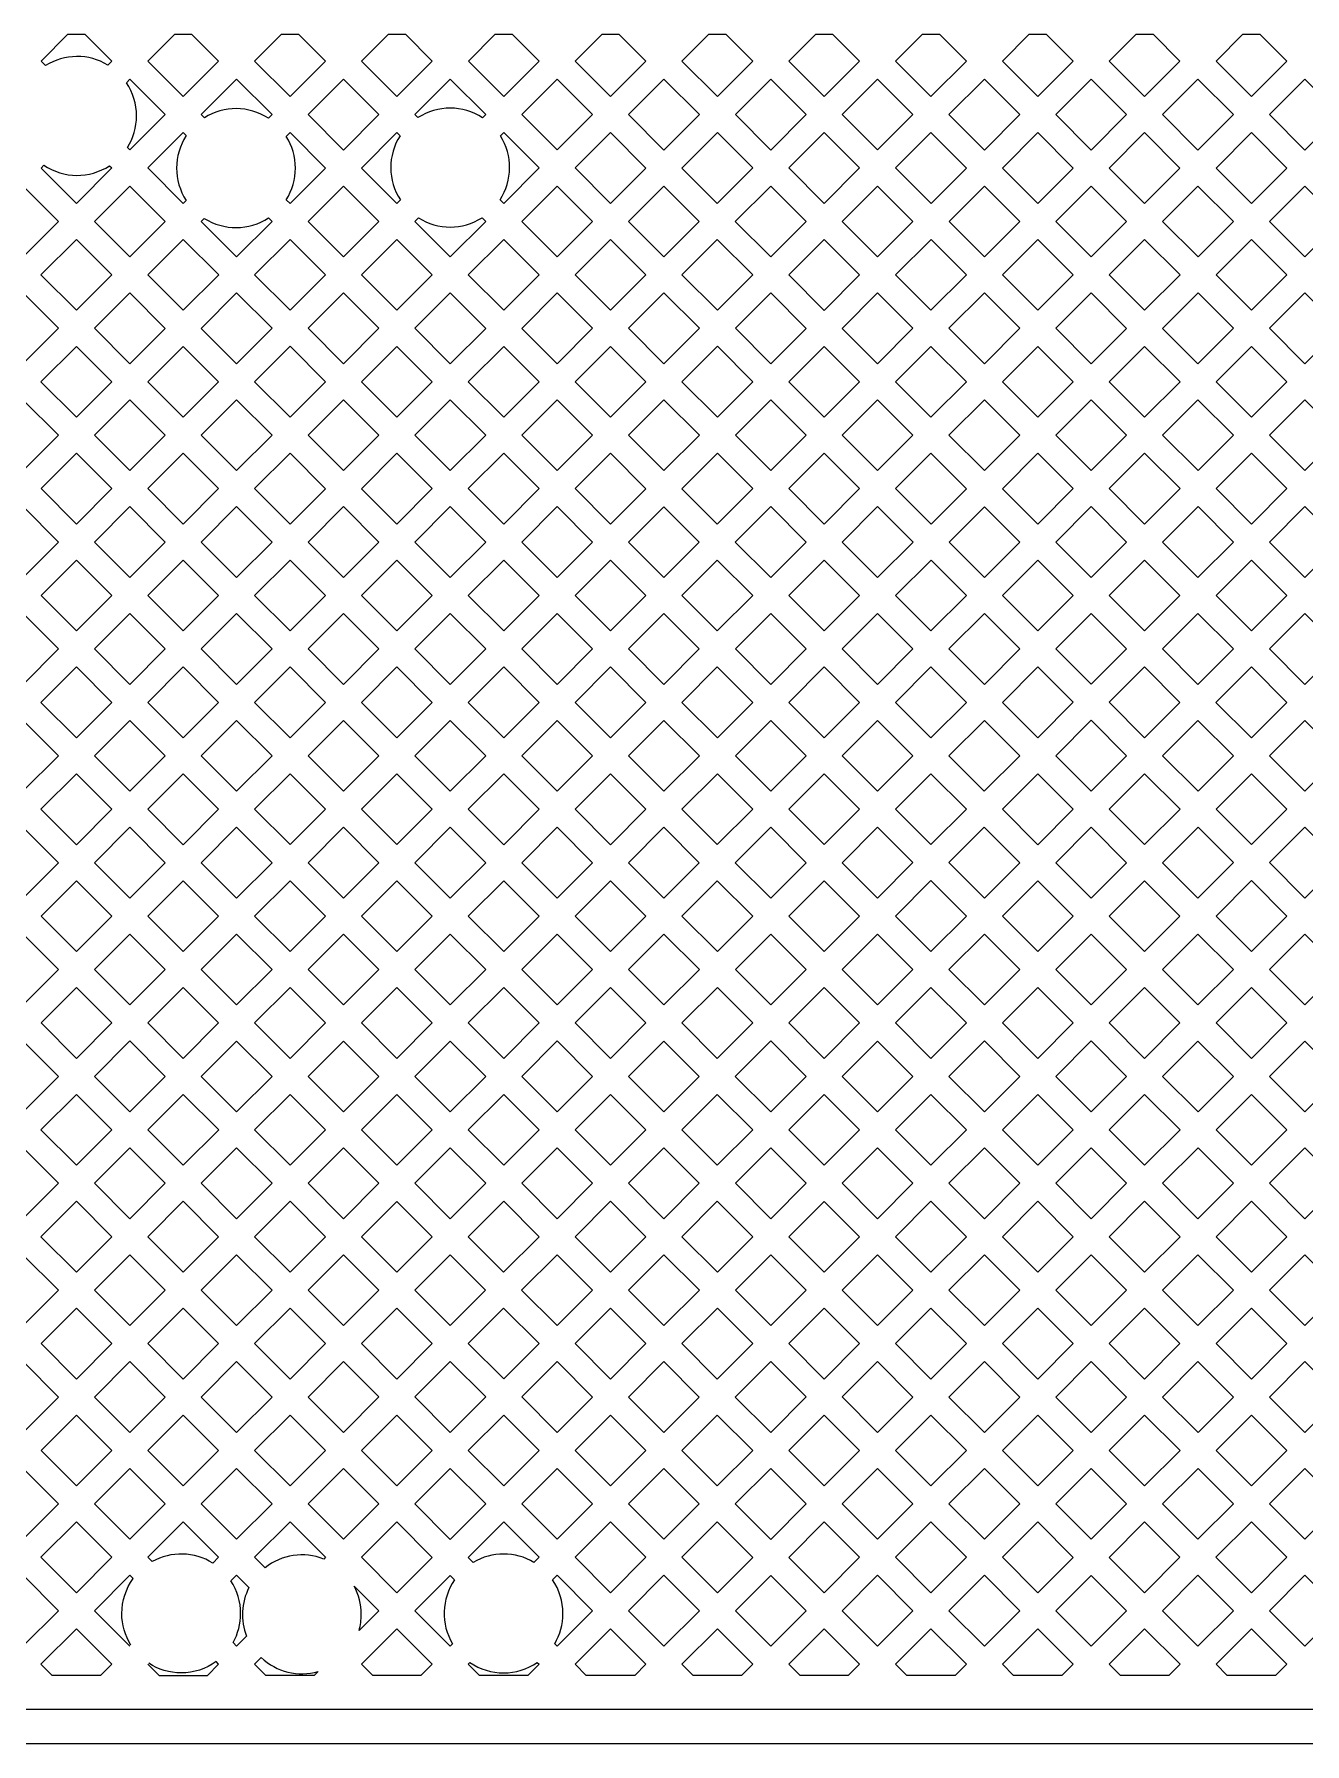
# Model space of a CAD drawing. Extents: x 1548 to 1929, y -174 to 95.
# Drawn here: x 1653.34 to 1657.15, y 47.44 to 52.55 of the extents above; entities that cross this region are included whole.
import ezdxf

# ---------------------------------------------------------------- set-up
doc = ezdxf.new("R2010")
doc.units = 0
doc.layers.add('gbr-dxf_layer0', color=7, linetype='Continuous')

msp = doc.modelspace()

# ---------------------------------------------------------------- linework, layer by layer
at = {"layer": 'gbr-dxf_layer0'}
msp.add_line((1653.5253, 47.8363), (1653.6312, 47.7304), dxfattribs=at)
at = {"layer": 'gbr-dxf_layer0', "linetype": 'Continuous'}
for points in [[(1653.3655, 52.472), (1653.4461, 52.5526), (1653.4968, 52.5526), (1653.5774, 52.4719), (1653.5656, 52.4601, 0.283703), (1653.3789, 52.4585)], [(1653.6209, 52.4075), (1653.6313, 52.418), (1653.7372, 52.3121), (1653.6313, 52.2062), (1653.6241, 52.2134, 0.141242), (1653.6513, 52.308, 0.149679)], [(1653.845, 52.3121), (1653.9509, 52.418), (1654.0569, 52.312), (1654.046, 52.3011, 0.292274), (1653.8545, 52.3026)], [(1654.4845, 52.312), (1654.5905, 52.4181), (1654.6964, 52.3122), (1654.6869, 52.3027, 0.295494), (1654.4936, 52.3029)], [(1653.6851, 52.1523), (1653.7911, 52.2582), (1653.8001, 52.2492, 0.297021), (1653.8, 52.0551), (1653.7912, 52.0463)], [(1654.0994, 52.2468), (1654.1108, 52.2581), (1654.2168, 52.1521), (1654.1109, 52.0462), (1654.0996, 52.0575, 0.141136), (1654.1268, 52.152, 0.141512)], [(1654.3245, 52.1521), (1654.4306, 52.2582), (1654.4399, 52.2488, 0.293256), (1654.4409, 52.0568), (1654.4304, 52.0462)], [(1654.7394, 52.0571, 0.292121), (1654.7404, 52.2485), (1654.7503, 52.2583), (1654.8563, 52.1523), (1654.7502, 52.0463)], [(1653.3655, 52.1522), (1653.374, 52.1607, 0.301671), (1653.5706, 52.1591), (1653.5774, 52.1523), (1653.4713, 52.0463)], [(1653.845, 51.9924), (1653.8542, 52.0016, 0.293092), (1654.0462, 52.0031), (1654.057, 51.9923), (1653.951, 51.8864)], [(1654.4843, 51.9924), (1654.4952, 52.0032, 0.289878), (1654.6853, 52.0034), (1654.6964, 51.9924), (1654.5903, 51.8863)], [(1653.6852, 47.9962), (1653.7912, 48.1021), (1653.897, 47.9962), (1653.8797, 47.9788, 0.274476), (1653.6982, 47.9833)], [(1654.0048, 47.9962), (1654.1107, 48.1022), (1654.2168, 47.9962), (1654.2116, 47.991, 0.267422), (1654.036, 47.965)], [(1654.6442, 47.9961), (1654.7502, 48.1021), (1654.8561, 47.9962), (1654.8409, 47.9809, 0.274793), (1654.6591, 47.9811)], [(1653.934, 47.9255), (1653.9509, 47.9423), (1653.9876, 47.9057, 0.214024), (1653.9809, 47.7603), (1653.951, 47.7304), (1653.9402, 47.7412, 0.128559), (1653.963, 47.8282, 0.145724)], [(1654.4844, 47.8363), (1654.5903, 47.9422), (1654.6034, 47.9291, 0.293126), (1654.5971, 47.7372), (1654.5903, 47.7304)], [(1654.8965, 47.9288), (1654.91, 47.9423), (1655.016, 47.8363), (1654.91, 47.7303), (1654.9028, 47.7375, 0.134677), (1654.9277, 47.8282, 0.151515)], [(1654.6442, 47.6765), (1654.6493, 47.6816, 0.310621), (1654.8507, 47.6818), (1654.8561, 47.6764), (1654.8225, 47.6428), (1654.6779, 47.6428)]]:
    msp.add_lwpolyline(points, format="xyb", close=True, dxfattribs=at)
for points in [[(1653.6852, 52.4719), (1653.7659, 52.5526), (1653.8163, 52.5526), (1653.897, 52.4719), (1653.7911, 52.366)], [(1654.0048, 52.4719), (1654.0854, 52.5526), (1654.1362, 52.5526), (1654.2168, 52.4719), (1654.1108, 52.3659)], [(1654.3246, 52.4719), (1654.4052, 52.5526), (1654.456, 52.5526), (1654.5366, 52.472), (1654.4306, 52.3659)], [(1654.6444, 52.472), (1654.725, 52.5526), (1654.7754, 52.5526), (1654.8561, 52.4719), (1654.7503, 52.3661)], [(1654.9638, 52.4719), (1655.0445, 52.5526), (1655.0952, 52.5526), (1655.1759, 52.4719), (1655.0698, 52.3659)], [(1655.2836, 52.4719), (1655.3643, 52.5526), (1655.4151, 52.5526), (1655.4957, 52.4719), (1655.3897, 52.3659)], [(1655.6035, 52.4719), (1655.6841, 52.5526), (1655.7347, 52.5526), (1655.8152, 52.472), (1655.7093, 52.3661)], [(1655.923, 52.472), (1656.0036, 52.5526), (1656.0543, 52.5526), (1656.135, 52.4719), (1656.029, 52.366)], [(1656.2427, 52.4719), (1656.3234, 52.5526), (1656.3739, 52.5526), (1656.4546, 52.4718), (1656.3487, 52.3659)], [(1656.5624, 52.4718), (1656.6432, 52.5526), (1656.6937, 52.5526), (1656.7743, 52.4719), (1656.6683, 52.3659)], [(1656.8821, 52.4719), (1656.9627, 52.5526), (1657.0135, 52.5526), (1657.0941, 52.472), (1656.9881, 52.3659)], [(1654.1646, 52.312), (1654.2707, 52.4181), (1654.3767, 52.312), (1654.2707, 52.206)], [(1654.8041, 52.3122), (1654.91, 52.418), (1655.016, 52.312), (1654.9102, 52.2062)], [(1655.1237, 52.312), (1655.2298, 52.418), (1655.3358, 52.312), (1655.2297, 52.206)], [(1655.4435, 52.312), (1655.5496, 52.4181), (1655.6555, 52.3122), (1655.5494, 52.2061)], [(1655.7632, 52.3122), (1655.8691, 52.4181), (1655.9751, 52.3121), (1655.8692, 52.2062)], [(1656.0829, 52.3121), (1656.1888, 52.418), (1656.2949, 52.312), (1656.1889, 52.2061)], [(1656.4026, 52.312), (1656.5085, 52.4179), (1656.6144, 52.312), (1656.5085, 52.2061)], [(1656.7222, 52.312), (1656.8282, 52.4181), (1656.9342, 52.312), (1656.8282, 52.206)], [(1657.042, 52.312), (1657.148, 52.4181), (1657.254, 52.3121), (1657.148, 52.206)], [(1654.964, 52.1523), (1655.0698, 52.2581), (1655.1759, 52.1521), (1655.07, 52.0463)], [(1655.2836, 52.1521), (1655.3897, 52.2581), (1655.4955, 52.1523), (1655.3895, 52.0462)], [(1655.6033, 52.1523), (1655.7093, 52.2583), (1655.8154, 52.1523), (1655.7093, 52.0462)], [(1655.9231, 52.1523), (1656.029, 52.2582), (1656.135, 52.1522), (1656.0291, 52.0463)], [(1656.2428, 52.1522), (1656.3487, 52.2581), (1656.4546, 52.1522), (1656.3487, 52.0463)], [(1656.5624, 52.1522), (1656.6683, 52.2581), (1656.7743, 52.1521), (1656.6684, 52.0462)], [(1656.8821, 52.1521), (1656.9881, 52.2582), (1657.0941, 52.1522), (1656.9881, 52.0461)], [(1653.2057, 51.9924), (1653.3116, 52.0983), (1653.4175, 51.9924), (1653.3116, 51.8865)], [(1653.5252, 51.9924), (1653.6313, 52.0984), (1653.7373, 51.9924), (1653.6312, 51.8864)], [(1654.1647, 51.9923), (1654.2707, 52.0982), (1654.3765, 51.9924), (1654.2706, 51.8865)], [(1654.8041, 51.9924), (1654.9102, 52.0984), (1655.0162, 51.9924), (1654.9101, 51.8864)], [(1655.1239, 51.9924), (1655.2297, 52.0982), (1655.3356, 51.9923), (1655.2298, 51.8865)], [(1655.4434, 51.9923), (1655.5494, 52.0984), (1655.6554, 51.9924), (1655.5494, 51.8863)], [(1655.7632, 51.9924), (1655.8692, 52.0984), (1655.9752, 51.9924), (1655.8692, 51.8863)], [(1656.083, 51.9924), (1656.1889, 52.0983), (1656.2948, 51.9924), (1656.1889, 51.8865)], [(1656.4026, 51.9924), (1656.5085, 52.0983), (1656.6145, 51.9923), (1656.5086, 51.8864)], [(1656.7223, 51.9923), (1656.8282, 52.0982), (1656.9342, 51.9922), (1656.8283, 51.8863)], [(1657.042, 51.9922), (1657.148, 52.0983), (1657.2539, 51.9924), (1657.1478, 51.8863)], [(1653.3654, 51.8326), (1653.4713, 51.9385), (1653.5774, 51.8325), (1653.4714, 51.7266)], [(1653.6851, 51.8325), (1653.7912, 51.9385), (1653.8972, 51.8325), (1653.7911, 51.7265)], [(1654.0049, 51.8325), (1654.1109, 51.9385), (1654.2168, 51.8326), (1654.1108, 51.7266)], [(1654.3245, 51.8326), (1654.4304, 51.9385), (1654.5364, 51.8325), (1654.4305, 51.7266)], [(1654.6442, 51.8325), (1654.7502, 51.9385), (1654.8562, 51.8325), (1654.7502, 51.7265)], [(1654.964, 51.8325), (1655.07, 51.9385), (1655.1759, 51.8326), (1655.0699, 51.7266)], [(1655.2837, 51.8326), (1655.3895, 51.9385), (1655.4955, 51.8324), (1655.3897, 51.7266)], [(1655.6033, 51.8324), (1655.7093, 51.9385), (1655.8153, 51.8325), (1655.7093, 51.7264)], [(1655.9231, 51.8325), (1656.0291, 51.9385), (1656.135, 51.8326), (1656.029, 51.7266)], [(1656.2428, 51.8326), (1656.3487, 51.9385), (1656.4547, 51.8325), (1656.3488, 51.7266)], [(1656.5625, 51.8325), (1656.6684, 51.9385), (1656.7744, 51.8324), (1656.6685, 51.7265)], [(1656.8822, 51.8324), (1656.9881, 51.9384), (1657.094, 51.8325), (1656.9881, 51.7266)], [(1653.2055, 51.6727), (1653.3116, 51.7787), (1653.4176, 51.6727), (1653.3115, 51.5667)], [(1653.5253, 51.6727), (1653.6312, 51.7786), (1653.7373, 51.6726), (1653.6313, 51.5667)], [(1653.845, 51.6726), (1653.951, 51.7786), (1654.0569, 51.6728), (1653.9509, 51.5667)], [(1654.1647, 51.6728), (1654.2706, 51.7787), (1654.3766, 51.6727), (1654.2707, 51.5667)], [(1654.4844, 51.6727), (1654.5903, 51.7786), (1654.6963, 51.6726), (1654.5904, 51.5667)], [(1654.8041, 51.6726), (1654.9101, 51.7786), (1655.016, 51.6727), (1654.91, 51.5667)], [(1655.1238, 51.6727), (1655.2298, 51.7788), (1655.3358, 51.6728), (1655.2298, 51.5667)], [(1655.4436, 51.6728), (1655.5494, 51.7786), (1655.6554, 51.6726), (1655.5496, 51.5667)], [(1655.7632, 51.6726), (1655.8692, 51.7786), (1655.9751, 51.6727), (1655.8691, 51.5667)], [(1656.0829, 51.6727), (1656.1889, 51.7787), (1656.2949, 51.6727), (1656.1889, 51.5667)], [(1656.4027, 51.6727), (1656.5086, 51.7786), (1656.6146, 51.6726), (1656.5087, 51.5667)], [(1656.7223, 51.6726), (1656.8283, 51.7786), (1656.9342, 51.6727), (1656.8282, 51.5667)], [(1657.0419, 51.6727), (1657.1478, 51.7786), (1657.2539, 51.6726), (1657.1479, 51.5667)], [(1653.3654, 51.5128), (1653.4714, 51.6188), (1653.5775, 51.5128), (1653.4714, 51.4068)], [(1653.6852, 51.5128), (1653.7911, 51.6187), (1653.897, 51.5128), (1653.7911, 51.4069)], [(1654.0048, 51.5128), (1654.1108, 51.6189), (1654.2168, 51.5129), (1654.1108, 51.4068)], [(1654.3246, 51.5129), (1654.4305, 51.6188), (1654.5365, 51.5128), (1654.4306, 51.4068)], [(1654.6443, 51.5128), (1654.7502, 51.6187), (1654.8561, 51.5128), (1654.7502, 51.4069)], [(1654.9639, 51.5128), (1655.0699, 51.6188), (1655.1759, 51.5128), (1655.0699, 51.4068)], [(1655.2837, 51.5128), (1655.3897, 51.6189), (1655.4957, 51.5129), (1655.3897, 51.4068)], [(1655.6035, 51.5129), (1655.7093, 51.6187), (1655.8152, 51.5128), (1655.7094, 51.407)], [(1655.9229, 51.5128), (1656.029, 51.6188), (1656.135, 51.5128), (1656.0289, 51.4068)], [(1656.2427, 51.5128), (1656.3488, 51.6188), (1656.4548, 51.5128), (1656.3488, 51.4068)], [(1656.5626, 51.5128), (1656.6685, 51.6187), (1656.7744, 51.5129), (1656.6684, 51.4069)], [(1656.8821, 51.5129), (1656.9881, 51.6188), (1657.0941, 51.5128), (1656.9881, 51.4068)], [(1653.2056, 51.353), (1653.3115, 51.4589), (1653.4175, 51.3529), (1653.3116, 51.247)], [(1653.5253, 51.3529), (1653.6313, 51.4589), (1653.7372, 51.353), (1653.6312, 51.247)], [(1653.845, 51.353), (1653.9509, 51.459), (1654.0569, 51.3529), (1653.951, 51.247)], [(1654.1647, 51.3529), (1654.2707, 51.459), (1654.3767, 51.353), (1654.2707, 51.2469)], [(1654.4845, 51.353), (1654.5904, 51.4589), (1654.6963, 51.353), (1654.5904, 51.2471)], [(1654.8041, 51.353), (1654.91, 51.4589), (1655.016, 51.3529), (1654.9101, 51.247)], [(1655.1237, 51.3529), (1655.2298, 51.459), (1655.3358, 51.3529), (1655.2298, 51.2469)], [(1655.4436, 51.3529), (1655.5496, 51.459), (1655.6555, 51.3531), (1655.5494, 51.2471)], [(1655.7632, 51.3531), (1655.8691, 51.4589), (1655.9751, 51.3529), (1655.8693, 51.2471)], [(1656.0828, 51.3529), (1656.1889, 51.4589), (1656.2949, 51.3529), (1656.1888, 51.2469)], [(1656.4026, 51.3529), (1656.5087, 51.459), (1656.6146, 51.3531), (1656.5085, 51.247)], [(1656.7223, 51.3531), (1656.8282, 51.459), (1656.9342, 51.353), (1656.8283, 51.2471)], [(1657.042, 51.353), (1657.1479, 51.4589), (1657.2538, 51.353), (1657.1479, 51.2471)], [(1653.3655, 51.1931), (1653.4714, 51.299), (1653.5773, 51.1931), (1653.4714, 51.0872)], [(1653.6851, 51.1931), (1653.7911, 51.2992), (1653.8971, 51.1932), (1653.7911, 51.0871)], [(1654.0049, 51.1932), (1654.1108, 51.2991), (1654.2168, 51.193), (1654.1109, 51.0871)], [(1654.3246, 51.193), (1654.4306, 51.2991), (1654.5365, 51.1932), (1654.4304, 51.0872)], [(1654.6442, 51.1932), (1654.7502, 51.2991), (1654.8562, 51.1931), (1654.7503, 51.0872)], [(1654.964, 51.1931), (1655.0699, 51.299), (1655.1759, 51.193), (1655.07, 51.0871)], [(1655.2836, 51.193), (1655.3897, 51.2991), (1655.4956, 51.1932), (1655.3895, 51.0871)], [(1655.6033, 51.1932), (1655.7094, 51.2992), (1655.8154, 51.1932), (1655.7093, 51.0872)], [(1655.9231, 51.1932), (1656.0289, 51.299), (1656.135, 51.193), (1656.0291, 51.0872)], [(1656.2427, 51.193), (1656.3488, 51.299), (1656.4546, 51.1932), (1656.3486, 51.0871)], [(1656.5624, 51.1932), (1656.6684, 51.2992), (1656.7745, 51.1932), (1656.6684, 51.0871)], [(1656.8822, 51.1932), (1656.9881, 51.2991), (1657.094, 51.1932), (1656.9881, 51.0873)], [(1653.2057, 51.0333), (1653.3116, 51.1392), (1653.4175, 51.0333), (1653.3116, 50.9274)], [(1653.5253, 51.0333), (1653.6312, 51.1392), (1653.7372, 51.0332), (1653.6313, 50.9273)], [(1653.845, 51.0332), (1653.951, 51.1393), (1654.057, 51.0333), (1653.951, 50.9272)], [(1654.1648, 51.0333), (1654.2707, 51.1392), (1654.3766, 51.0333), (1654.2707, 50.9274)], [(1654.4843, 51.0333), (1654.5904, 51.1393), (1654.6964, 51.0333), (1654.5903, 50.9273)], [(1654.8041, 51.0333), (1654.9101, 51.1392), (1655.0161, 51.0332), (1654.9102, 50.9273)], [(1655.1239, 51.0332), (1655.2298, 51.1391), (1655.3356, 51.0333), (1655.2297, 50.9273)], [(1655.4434, 51.0333), (1655.5494, 51.1393), (1655.6555, 51.0333), (1655.5494, 50.9272)], [(1655.7632, 51.0333), (1655.8693, 51.1393), (1655.9753, 51.0333), (1655.8692, 50.9273)], [(1656.083, 51.0333), (1656.1888, 51.1391), (1656.2947, 51.0332), (1656.1889, 50.9274)], [(1656.4025, 51.0332), (1656.5085, 51.1393), (1656.6145, 51.0333), (1656.5085, 50.9272)], [(1656.7223, 51.0333), (1656.8283, 51.1393), (1656.9342, 51.0334), (1656.8282, 50.9274)], [(1657.042, 51.0334), (1657.1479, 51.1393), (1657.2539, 51.0333), (1657.148, 50.9274)], [(1653.3655, 50.8735), (1653.4714, 50.9794), (1653.5774, 50.8734), (1653.4715, 50.7675)], [(1653.6851, 50.8734), (1653.7911, 50.9794), (1653.8971, 50.8733), (1653.7912, 50.7674)], [(1654.0049, 50.8733), (1654.1109, 50.9794), (1654.2168, 50.8735), (1654.1107, 50.7675)], [(1654.3245, 50.8735), (1654.4304, 50.9794), (1654.5365, 50.8734), (1654.4306, 50.7675)], [(1654.6442, 50.8734), (1654.7503, 50.9794), (1654.8563, 50.8734), (1654.7502, 50.7674)], [(1654.964, 50.8734), (1655.07, 50.9794), (1655.1759, 50.8735), (1655.0699, 50.7675)], [(1655.2836, 50.8735), (1655.3895, 50.9794), (1655.4955, 50.8734), (1655.3896, 50.7675)], [(1655.6033, 50.8734), (1655.7093, 50.9794), (1655.8154, 50.8734), (1655.7093, 50.7674)], [(1655.9231, 50.8734), (1656.0291, 50.9794), (1656.135, 50.8735), (1656.029, 50.7675)], [(1656.2428, 50.8735), (1656.3486, 50.9794), (1656.4546, 50.8733), (1656.3488, 50.7675)], [(1656.5624, 50.8733), (1656.6684, 50.9794), (1656.7743, 50.8735), (1656.6683, 50.7675)], [(1656.8821, 50.8735), (1656.9881, 50.9795), (1657.0941, 50.8735), (1656.9881, 50.7675)], [(1653.2055, 50.7136), (1653.3116, 50.8196), (1653.4176, 50.7136), (1653.3116, 50.6076)], [(1653.5254, 50.7136), (1653.6313, 50.8195), (1653.7373, 50.7135), (1653.6314, 50.6076)], [(1653.845, 50.7135), (1653.951, 50.8195), (1654.0569, 50.7136), (1653.9509, 50.6076)], [(1654.1646, 50.7136), (1654.2707, 50.8196), (1654.3767, 50.7136), (1654.2706, 50.6076)], [(1654.4844, 50.7136), (1654.5903, 50.8195), (1654.6964, 50.7135), (1654.5904, 50.6076)], [(1654.8041, 50.7135), (1654.9102, 50.8195), (1655.016, 50.7136), (1654.91, 50.6076)], [(1655.1238, 50.7136), (1655.2297, 50.8196), (1655.3357, 50.7136), (1655.2298, 50.6076)], [(1655.4435, 50.7136), (1655.5494, 50.8195), (1655.6554, 50.7135), (1655.5495, 50.6076)], [(1655.7632, 50.7135), (1655.8692, 50.8195), (1655.9751, 50.7136), (1655.8691, 50.6076)], [(1656.0829, 50.7136), (1656.1889, 50.8197), (1656.2949, 50.7136), (1656.1889, 50.6076)], [(1656.4027, 50.7136), (1656.5085, 50.8195), (1656.6144, 50.7136), (1656.5086, 50.6078)], [(1656.7221, 50.7136), (1656.8282, 50.8196), (1656.9342, 50.7136), (1656.8282, 50.6076)], [(1657.042, 50.7136), (1657.148, 50.8196), (1657.254, 50.7136), (1657.148, 50.6076)], [(1653.3654, 50.5537), (1653.4715, 50.6597), (1653.5775, 50.5537), (1653.4714, 50.4477)], [(1653.6852, 50.5537), (1653.7912, 50.6596), (1653.897, 50.5538), (1653.7911, 50.4478)], [(1654.0048, 50.5538), (1654.1107, 50.6597), (1654.2168, 50.5537), (1654.1108, 50.4477)], [(1654.3245, 50.5537), (1654.4306, 50.6597), (1654.5366, 50.5537), (1654.4305, 50.4477)], [(1654.6443, 50.5537), (1654.7502, 50.6596), (1654.8561, 50.5537), (1654.7502, 50.4478)], [(1654.9639, 50.5537), (1655.0699, 50.6598), (1655.1759, 50.5538), (1655.0699, 50.4477)], [(1655.2837, 50.5538), (1655.3896, 50.6597), (1655.4956, 50.5537), (1655.3897, 50.4477)], [(1655.6034, 50.5537), (1655.7093, 50.6596), (1655.8152, 50.5537), (1655.7093, 50.4478)], [(1655.923, 50.5537), (1656.029, 50.6597), (1656.135, 50.5537), (1656.029, 50.4477)], [(1656.2428, 50.5537), (1656.3488, 50.6598), (1656.4547, 50.5539), (1656.3487, 50.4478)], [(1656.5625, 50.5539), (1656.6683, 50.6597), (1656.7743, 50.5537), (1656.6685, 50.4479)], [(1656.882, 50.5537), (1656.9881, 50.6597), (1657.0941, 50.5537), (1656.9881, 50.4477)], [(1653.2055, 50.3938), (1653.3116, 50.4998), (1653.4176, 50.3938), (1653.3115, 50.2878)], [(1653.5253, 50.3938), (1653.6314, 50.4999), (1653.7372, 50.394), (1653.6312, 50.2879)], [(1653.845, 50.394), (1653.9509, 50.4999), (1654.0569, 50.3939), (1653.951, 50.288)], [(1654.1647, 50.3939), (1654.2706, 50.4998), (1654.3766, 50.3938), (1654.2707, 50.2879)], [(1654.4844, 50.3938), (1654.5904, 50.4998), (1654.6963, 50.3939), (1654.5903, 50.2879)], [(1654.8041, 50.3939), (1654.91, 50.4999), (1655.016, 50.3938), (1654.9101, 50.2879)], [(1655.1238, 50.3938), (1655.2298, 50.4999), (1655.3358, 50.3939), (1655.2298, 50.2878)], [(1655.4436, 50.3939), (1655.5495, 50.4998), (1655.6554, 50.3939), (1655.5495, 50.288)], [(1655.7632, 50.3939), (1655.8691, 50.4998), (1655.9751, 50.3938), (1655.8692, 50.2879)], [(1656.0829, 50.3938), (1656.1889, 50.4999), (1656.2948, 50.394), (1656.1887, 50.2879)], [(1656.4025, 50.394), (1656.5086, 50.5), (1656.6146, 50.394), (1656.5085, 50.288)], [(1656.7223, 50.394), (1656.8282, 50.4998), (1656.9342, 50.3938), (1656.8284, 50.288)], [(1657.0419, 50.3938), (1657.148, 50.4998), (1657.2539, 50.3939), (1657.1478, 50.2879)], [(1653.3654, 50.2339), (1653.4714, 50.3399), (1653.5773, 50.234), (1653.4713, 50.128)], [(1653.6851, 50.234), (1653.7911, 50.3401), (1653.8971, 50.2341), (1653.7911, 50.128)], [(1654.0049, 50.2341), (1654.1108, 50.34), (1654.2168, 50.234), (1654.1109, 50.1281)], [(1654.3246, 50.234), (1654.4305, 50.3399), (1654.5364, 50.234), (1654.4305, 50.1281)], [(1654.6442, 50.234), (1654.7502, 50.3401), (1654.8562, 50.234), (1654.7502, 50.128)], [(1654.964, 50.234), (1655.0699, 50.34), (1655.1759, 50.2339), (1655.07, 50.128)], [(1655.2837, 50.2339), (1655.3897, 50.34), (1655.4956, 50.2341), (1655.3896, 50.1281)], [(1655.6033, 50.2341), (1655.7093, 50.34), (1655.8153, 50.234), (1655.7094, 50.1281)], [(1655.9231, 50.234), (1656.029, 50.3399), (1656.1349, 50.234), (1656.0289, 50.1281)], [(1656.2426, 50.234), (1656.3487, 50.3401), (1656.4547, 50.2341), (1656.3486, 50.128)], [(1656.5624, 50.2341), (1656.6685, 50.3401), (1656.7745, 50.2341), (1656.6684, 50.1281)], [(1656.8822, 50.2341), (1656.9881, 50.3399), (1657.0939, 50.234), (1656.9881, 50.1282)], [(1653.2057, 50.0742), (1653.3115, 50.18), (1653.4174, 50.0741), (1653.3116, 49.9683)], [(1653.5252, 50.0741), (1653.6312, 50.1802), (1653.7372, 50.0742), (1653.6312, 49.9681)], [(1653.845, 50.0742), (1653.951, 50.1802), (1654.057, 50.0742), (1653.951, 49.9681)], [(1654.1648, 50.0742), (1654.2707, 50.1801), (1654.3766, 50.0742), (1654.2707, 49.9683)], [(1654.4844, 50.0742), (1654.5903, 50.1801), (1654.6963, 50.0741), (1654.5904, 49.9682)], [(1654.8041, 50.0741), (1654.9101, 50.1802), (1655.0161, 50.0742), (1654.9101, 49.9681)], [(1655.1239, 50.0742), (1655.2298, 50.1801), (1655.3357, 50.0742), (1655.2298, 49.9683)], [(1655.4434, 50.0742), (1655.5495, 50.1802), (1655.6555, 50.0742), (1655.5494, 49.9682)], [(1655.7632, 50.0742), (1655.8692, 50.1801), (1655.9751, 50.0743), (1655.8691, 49.9683)], [(1656.0828, 50.0743), (1656.1887, 50.1802), (1656.2948, 50.0742), (1656.1888, 49.9682)], [(1656.4025, 50.0742), (1656.5085, 50.1802), (1656.6146, 50.0742), (1656.5085, 49.9681)], [(1656.7223, 50.0742), (1656.8284, 50.1802), (1656.9342, 50.0743), (1656.8282, 49.9683)], [(1657.042, 50.0743), (1657.1478, 50.1801), (1657.2538, 50.0741), (1657.148, 49.9683)], [(1653.3655, 49.9144), (1653.4713, 50.0202), (1653.5773, 49.9142), (1653.4715, 49.8084)], [(1653.6851, 49.9142), (1653.7911, 50.0203), (1653.8971, 49.9143), (1653.7911, 49.8082)], [(1654.0049, 49.9143), (1654.1109, 50.0203), (1654.2168, 49.9144), (1654.1108, 49.8084)], [(1654.3246, 49.9144), (1654.4305, 50.0203), (1654.5365, 49.9143), (1654.4306, 49.8084)], [(1654.6442, 49.9143), (1654.7502, 50.0202), (1654.8562, 49.9142), (1654.7503, 49.8083)], [(1654.964, 49.9142), (1655.07, 50.0203), (1655.1759, 49.9144), (1655.0698, 49.8084)], [(1655.2836, 49.9144), (1655.3896, 50.0203), (1655.4956, 49.9143), (1655.3897, 49.8084)], [(1655.6033, 49.9143), (1655.7094, 50.0203), (1655.8152, 49.9144), (1655.7092, 49.8084)], [(1655.923, 49.9144), (1656.0289, 50.0204), (1656.135, 49.9144), (1656.029, 49.8084)], [(1656.2427, 49.9144), (1656.3486, 50.0203), (1656.4546, 49.9143), (1656.3487, 49.8084)], [(1656.5624, 49.9143), (1656.6684, 50.0203), (1656.7743, 49.9144), (1656.6683, 49.8084)], [(1656.8821, 49.9144), (1656.9881, 50.0205), (1657.0941, 49.9144), (1656.9881, 49.8084)], [(1653.2056, 49.7545), (1653.3116, 49.8606), (1653.4176, 49.7545), (1653.3116, 49.6485)], [(1653.5254, 49.7545), (1653.6312, 49.8604), (1653.7372, 49.7543), (1653.6314, 49.6485)], [(1653.845, 49.7543), (1653.951, 49.8604), (1654.0569, 49.7545), (1653.9508, 49.6485)], [(1654.1646, 49.7545), (1654.2707, 49.8605), (1654.3767, 49.7545), (1654.2707, 49.6485)], [(1654.4845, 49.7545), (1654.5904, 49.8604), (1654.6964, 49.7544), (1654.5905, 49.6485)], [(1654.8041, 49.7544), (1654.9101, 49.8604), (1655.016, 49.7545), (1654.91, 49.6485)], [(1655.1237, 49.7545), (1655.2298, 49.8605), (1655.3358, 49.7545), (1655.2297, 49.6485)], [(1655.4435, 49.7545), (1655.5494, 49.8604), (1655.6553, 49.7545), (1655.5494, 49.6486)], [(1655.7631, 49.7545), (1655.8691, 49.8606), (1655.9751, 49.7545), (1655.8691, 49.6485)], [(1656.0829, 49.7545), (1656.1888, 49.8605), (1656.2949, 49.7545), (1656.1889, 49.6485)], [(1656.4026, 49.7545), (1656.5085, 49.8604), (1656.6144, 49.7545), (1656.5085, 49.6486)], [(1656.7222, 49.7545), (1656.8282, 49.8605), (1656.9342, 49.7545), (1656.8282, 49.6485)], [(1657.042, 49.7545), (1657.148, 49.8606), (1657.254, 49.7545), (1657.148, 49.6485)], [(1653.3655, 49.5946), (1653.4715, 49.7007), (1653.5775, 49.5947), (1653.4715, 49.4886)], [(1653.6853, 49.5947), (1653.7911, 49.7005), (1653.897, 49.5946), (1653.7912, 49.4888)], [(1654.0047, 49.5946), (1654.1108, 49.7006), (1654.2168, 49.5946), (1654.1107, 49.4886)], [(1654.3245, 49.5946), (1654.4306, 49.7006), (1654.5366, 49.5946), (1654.4306, 49.4886)], [(1654.6443, 49.5946), (1654.7503, 49.7005), (1654.8561, 49.5947), (1654.7502, 49.4887)], [(1654.9639, 49.5947), (1655.0698, 49.7006), (1655.1759, 49.5946), (1655.0699, 49.4886)], [(1655.2836, 49.5946), (1655.3897, 49.7006), (1655.4955, 49.5947), (1655.3895, 49.4887)], [(1655.6033, 49.5947), (1655.7092, 49.7006), (1655.8152, 49.5946), (1655.7093, 49.4887)], [(1655.923, 49.5946), (1656.029, 49.7007), (1656.135, 49.5947), (1656.029, 49.4886)], [(1656.2428, 49.5947), (1656.3487, 49.7006), (1656.4546, 49.5947), (1656.3487, 49.4888)], [(1656.5624, 49.5947), (1656.6683, 49.7006), (1656.7743, 49.5946), (1656.6684, 49.4887)], [(1656.8821, 49.5946), (1656.9881, 49.7006), (1657.0941, 49.5946), (1656.9881, 49.4886)], [(1653.2055, 49.4347), (1653.3116, 49.5407), (1653.4176, 49.4347), (1653.3116, 49.3287)], [(1653.5254, 49.4347), (1653.6314, 49.5408), (1653.7373, 49.4349), (1653.6312, 49.3288)], [(1653.845, 49.4349), (1653.9508, 49.5407), (1654.0569, 49.4347), (1653.951, 49.3289)], [(1654.1646, 49.4347), (1654.2707, 49.5407), (1654.3767, 49.4347), (1654.2706, 49.3287)], [(1654.4844, 49.4347), (1654.5905, 49.5407), (1654.6964, 49.4349), (1654.5903, 49.3288)], [(1654.8041, 49.4349), (1654.91, 49.5408), (1655.016, 49.4348), (1654.9101, 49.3288)], [(1655.1238, 49.4348), (1655.2297, 49.5407), (1655.3356, 49.4348), (1655.2297, 49.3289)], [(1655.4434, 49.4348), (1655.5494, 49.5408), (1655.6554, 49.4348), (1655.5494, 49.3288)], [(1655.7632, 49.4348), (1655.8691, 49.5407), (1655.9751, 49.4347), (1655.8692, 49.3288)], [(1656.0829, 49.4347), (1656.1889, 49.5408), (1656.2948, 49.4349), (1656.1888, 49.3288)], [(1656.4026, 49.4349), (1656.5085, 49.5408), (1656.6145, 49.4348), (1656.5086, 49.3289)], [(1656.7223, 49.4348), (1656.8282, 49.5407), (1656.9342, 49.4347), (1656.8283, 49.3288)], [(1657.042, 49.4347), (1657.148, 49.5407), (1657.2539, 49.4349), (1657.1478, 49.3288)], [(1653.3654, 49.2748), (1653.4715, 49.3809), (1653.5774, 49.275), (1653.4713, 49.1689)], [(1653.6851, 49.275), (1653.7912, 49.381), (1653.8972, 49.275), (1653.7911, 49.169)], [(1654.0049, 49.275), (1654.1107, 49.3808), (1654.2168, 49.2748), (1654.1109, 49.169)], [(1654.3245, 49.2748), (1654.4306, 49.3808), (1654.5364, 49.2749), (1654.4304, 49.1689)], [(1654.6442, 49.2749), (1654.7502, 49.381), (1654.8562, 49.275), (1654.7502, 49.1689)], [(1654.964, 49.275), (1655.0699, 49.3809), (1655.1758, 49.275), (1655.0699, 49.1691)], [(1655.2836, 49.275), (1655.3895, 49.3809), (1655.4955, 49.2749), (1655.3896, 49.169)], [(1655.6033, 49.2749), (1655.7093, 49.381), (1655.8153, 49.2749), (1655.7093, 49.1689)], [(1655.9231, 49.2749), (1656.029, 49.3809), (1656.1349, 49.275), (1656.029, 49.1691)], [(1656.2426, 49.275), (1656.3487, 49.381), (1656.4547, 49.275), (1656.3487, 49.169)], [(1656.5625, 49.275), (1656.6684, 49.3809), (1656.7744, 49.2749), (1656.6685, 49.169)], [(1656.8822, 49.2749), (1656.9881, 49.3808), (1657.094, 49.2749), (1656.9881, 49.169)], [(1653.2056, 49.115), (1653.3116, 49.2209), (1653.4174, 49.1151), (1653.3115, 49.0091)], [(1653.5252, 49.1151), (1653.6312, 49.2211), (1653.7373, 49.1151), (1653.6312, 49.009)], [(1653.845, 49.1151), (1653.951, 49.2211), (1654.0571, 49.1151), (1653.951, 49.0091)], [(1654.1648, 49.1151), (1654.2706, 49.2209), (1654.3765, 49.115), (1654.2707, 49.0092)], [(1654.4843, 49.115), (1654.5903, 49.2211), (1654.6963, 49.1151), (1654.5903, 49.009)], [(1654.8041, 49.1151), (1654.9101, 49.2211), (1655.016, 49.1152), (1654.91, 49.0092)], [(1655.1238, 49.1152), (1655.2297, 49.2211), (1655.3357, 49.1151), (1655.2298, 49.0092)], [(1655.4435, 49.1151), (1655.5494, 49.221), (1655.6554, 49.115), (1655.5495, 49.0091)], [(1655.7632, 49.115), (1655.8692, 49.2211), (1655.9751, 49.1152), (1655.8691, 49.0091)], [(1656.0829, 49.1152), (1656.1888, 49.2211), (1656.2948, 49.1151), (1656.1889, 49.0092)], [(1656.4025, 49.1151), (1656.5086, 49.2211), (1656.6146, 49.1151), (1656.5085, 49.0091)], [(1656.7223, 49.1151), (1656.8283, 49.221), (1656.9342, 49.1152), (1656.8282, 49.0092)], [(1657.0419, 49.1152), (1657.1478, 49.2211), (1657.2539, 49.1151), (1657.1479, 49.0091)], [(1653.3654, 48.9553), (1653.4713, 49.0612), (1653.5773, 48.9552), (1653.4714, 48.8492)], [(1653.6851, 48.9552), (1653.7911, 49.0612), (1653.8971, 48.9552), (1653.7911, 48.8491)], [(1654.0049, 48.9552), (1654.1109, 49.0612), (1654.2168, 48.9553), (1654.1108, 48.8493)], [(1654.3246, 48.9553), (1654.4304, 49.0611), (1654.5364, 48.9551), (1654.4306, 48.8493)], [(1654.6442, 48.9551), (1654.7502, 49.0612), (1654.8561, 48.9553), (1654.7501, 48.8492)], [(1654.9639, 48.9553), (1655.0699, 49.0613), (1655.1759, 48.9553), (1655.0699, 48.8493)], [(1655.2837, 48.9553), (1655.3896, 49.0612), (1655.4956, 48.9552), (1655.3897, 48.8493)], [(1655.6034, 48.9552), (1655.7093, 49.0611), (1655.8152, 48.9553), (1655.7092, 48.8493)], [(1655.9229, 48.9553), (1656.029, 49.0613), (1656.135, 48.9553), (1656.0289, 48.8492)], [(1656.2427, 48.9553), (1656.3487, 49.0612), (1656.4547, 48.9552), (1656.3488, 48.8493)], [(1656.5624, 48.9552), (1656.6685, 49.0612), (1656.7744, 48.9553), (1656.6683, 48.8493)], [(1656.8821, 48.9553), (1656.9881, 49.0613), (1657.0941, 48.9553), (1656.9881, 48.8493)], [(1653.2056, 48.7954), (1653.3115, 48.9014), (1653.4175, 48.7954), (1653.3116, 48.6894)], [(1653.5253, 48.7954), (1653.6312, 48.9013), (1653.7372, 48.7953), (1653.6313, 48.6894)], [(1653.845, 48.7953), (1653.951, 48.9013), (1654.0569, 48.7954), (1653.9509, 48.6894)], [(1654.1647, 48.7954), (1654.2707, 48.9015), (1654.3767, 48.7954), (1654.2707, 48.6894)], [(1654.4845, 48.7954), (1654.5903, 48.9013), (1654.6962, 48.7954), (1654.5904, 48.6896)], [(1654.8039, 48.7954), (1654.91, 48.9014), (1655.016, 48.7954), (1654.91, 48.6894)], [(1655.1237, 48.7954), (1655.2298, 48.9014), (1655.3358, 48.7954), (1655.2298, 48.6894)], [(1655.4436, 48.7954), (1655.5495, 48.9013), (1655.6554, 48.7954), (1655.5494, 48.6895)], [(1655.7631, 48.7954), (1655.8691, 48.9014), (1655.9751, 48.7954), (1655.8691, 48.6894)], [(1656.0828, 48.7954), (1656.1889, 48.9014), (1656.2949, 48.7954), (1656.1888, 48.6894)], [(1656.4026, 48.7954), (1656.5085, 48.9013), (1656.6144, 48.7954), (1656.5085, 48.6895)], [(1656.7222, 48.7954), (1656.8282, 48.9015), (1656.9342, 48.7954), (1656.8282, 48.6894)], [(1657.042, 48.7954), (1657.1479, 48.9014), (1657.254, 48.7954), (1657.148, 48.6894)], [(1653.3655, 48.6355), (1653.4714, 48.7415), (1653.5774, 48.6355), (1653.4715, 48.5295)], [(1653.6852, 48.6355), (1653.7911, 48.7414), (1653.897, 48.6355), (1653.7911, 48.5296)], [(1654.0048, 48.6355), (1654.1108, 48.7415), (1654.2168, 48.6355), (1654.1108, 48.5295)], [(1654.3246, 48.6355), (1654.4306, 48.7416), (1654.5365, 48.6357), (1654.4304, 48.5296)], [(1654.6442, 48.6357), (1654.7501, 48.7415), (1654.8561, 48.6355), (1654.7503, 48.5297)], [(1654.9638, 48.6355), (1655.0699, 48.7415), (1655.1759, 48.6355), (1655.0698, 48.5295)], [(1655.2836, 48.6355), (1655.3897, 48.7415), (1655.4956, 48.6356), (1655.3895, 48.5296)], [(1655.6033, 48.6356), (1655.7092, 48.7416), (1655.8153, 48.6355), (1655.7093, 48.5296)], [(1655.923, 48.6355), (1656.0289, 48.7415), (1656.135, 48.6355), (1656.029, 48.5295)], [(1656.2427, 48.6355), (1656.3488, 48.7415), (1656.4546, 48.6356), (1656.3486, 48.5296)], [(1656.5624, 48.6356), (1656.6683, 48.7415), (1656.7743, 48.6355), (1656.6684, 48.5296)], [(1656.8821, 48.6355), (1656.9881, 48.7416), (1657.0941, 48.6355), (1656.9881, 48.5295)], [(1653.2057, 48.4758), (1653.3116, 48.5817), (1653.4176, 48.4757), (1653.3117, 48.3697)], [(1653.5254, 48.4757), (1653.6313, 48.5816), (1653.7372, 48.4757), (1653.6313, 48.3698)], [(1653.845, 48.4757), (1653.9509, 48.5816), (1654.0569, 48.4756), (1653.951, 48.3697)], [(1654.1646, 48.4756), (1654.2707, 48.5816), (1654.3766, 48.4758), (1654.2705, 48.3697)], [(1654.4843, 48.4758), (1654.5904, 48.5818), (1654.6964, 48.4758), (1654.5903, 48.3697)], [(1654.8041, 48.4758), (1654.91, 48.5816), (1655.016, 48.4756), (1654.9102, 48.3698)], [(1655.1237, 48.4756), (1655.2298, 48.5816), (1655.3356, 48.4757), (1655.2296, 48.3697)], [(1655.4434, 48.4757), (1655.5494, 48.5818), (1655.6555, 48.4758), (1655.5494, 48.3697)], [(1655.7632, 48.4758), (1655.8691, 48.5817), (1655.9751, 48.4757), (1655.8692, 48.3697)], [(1656.0829, 48.4757), (1656.1888, 48.5816), (1656.2947, 48.4757), (1656.1888, 48.3698)], [(1656.4025, 48.4757), (1656.5085, 48.5817), (1656.6145, 48.4757), (1656.5085, 48.3697)], [(1656.7223, 48.4757), (1656.8282, 48.5816), (1656.9342, 48.4756), (1656.8283, 48.3697)], [(1657.042, 48.4756), (1657.148, 48.5817), (1657.2539, 48.4758), (1657.1479, 48.3697)], [(1653.3656, 48.3159), (1653.4715, 48.4218), (1653.5774, 48.3159), (1653.4715, 48.21)], [(1653.6851, 48.3159), (1653.7911, 48.4218), (1653.8971, 48.3158), (1653.7912, 48.2099)], [(1654.0049, 48.3158), (1654.1108, 48.4217), (1654.2167, 48.3158), (1654.1107, 48.2099)], [(1654.3244, 48.3158), (1654.4304, 48.4219), (1654.5365, 48.3159), (1654.4304, 48.2098)], [(1654.6442, 48.3159), (1654.7503, 48.4219), (1654.8563, 48.3159), (1654.7502, 48.2099)], [(1654.964, 48.3159), (1655.0698, 48.4217), (1655.1757, 48.3158), (1655.0699, 48.21)], [(1655.2835, 48.3158), (1655.3895, 48.4219), (1655.4955, 48.3158), (1655.3895, 48.2098)], [(1655.6033, 48.3158), (1655.7093, 48.4219), (1655.8154, 48.3159), (1655.7093, 48.2098)], [(1655.9231, 48.3159), (1656.029, 48.4218), (1656.1349, 48.3159), (1656.029, 48.21)], [(1656.2427, 48.3159), (1656.3486, 48.4218), (1656.4546, 48.3158), (1656.3487, 48.2099)], [(1656.5624, 48.3158), (1656.6684, 48.4219), (1656.7744, 48.3158), (1656.6684, 48.2098)], [(1656.8822, 48.3158), (1656.9881, 48.4217), (1657.094, 48.3159), (1656.9881, 48.21)], [(1653.2057, 48.1559), (1653.3117, 48.262), (1653.4176, 48.1561), (1653.3116, 48.0501)], [(1653.5254, 48.1561), (1653.6313, 48.262), (1653.7373, 48.156), (1653.6314, 48.0501)], [(1653.845, 48.156), (1653.951, 48.2619), (1654.0569, 48.156), (1653.9509, 48.0501)], [(1654.1646, 48.156), (1654.2705, 48.262), (1654.3765, 48.1559), (1654.2706, 48.05)], [(1654.4843, 48.1559), (1654.5903, 48.262), (1654.6964, 48.156), (1654.5903, 48.0499)], [(1654.8041, 48.156), (1654.9102, 48.262), (1655.016, 48.1561), (1654.91, 48.0501)], [(1655.1238, 48.1561), (1655.2296, 48.2619), (1655.3356, 48.1559), (1655.2298, 48.0501)], [(1655.4434, 48.1559), (1655.5494, 48.262), (1655.6554, 48.1559), (1655.5494, 48.0499)], [(1655.7632, 48.1559), (1655.8692, 48.262), (1655.9751, 48.1561), (1655.8691, 48.0501)], [(1656.0829, 48.1561), (1656.1888, 48.262), (1656.2948, 48.156), (1656.1889, 48.0501)], [(1656.4026, 48.156), (1656.5085, 48.2619), (1656.6145, 48.1559), (1656.5086, 48.05)], [(1656.7223, 48.1559), (1656.8283, 48.262), (1656.9342, 48.1561), (1656.8282, 48.05)], [(1657.042, 48.1561), (1657.1479, 48.262), (1657.2539, 48.156), (1657.148, 48.0501)], [(1653.3654, 47.9962), (1653.4715, 48.1022), (1653.5775, 47.9962), (1653.4714, 47.8902)], [(1654.3245, 47.9962), (1654.4304, 48.1021), (1654.5364, 47.9961), (1654.4305, 47.8901)], [(1654.9639, 47.9962), (1655.0699, 48.1022), (1655.1759, 47.9962), (1655.0699, 47.8902)], [(1655.2837, 47.9962), (1655.3895, 48.102), (1655.4955, 47.996), (1655.3897, 47.8902)], [(1655.6033, 47.996), (1655.7093, 48.1021), (1655.8152, 47.9962), (1655.7092, 47.8901)], [(1655.923, 47.9962), (1656.029, 48.1022), (1656.135, 47.9962), (1656.029, 47.8902)], [(1656.2428, 47.9962), (1656.3487, 48.1021), (1656.4547, 47.9961), (1656.3488, 47.8902)], [(1656.5625, 47.9961), (1656.6684, 48.102), (1656.7743, 47.9962), (1656.6683, 47.8902)], [(1656.882, 47.9962), (1656.9881, 48.1022), (1657.0941, 47.9962), (1656.9881, 47.8901)], [(1653.2055, 47.8363), (1653.3116, 47.9423), (1653.4176, 47.8363), (1653.3115, 47.7302)], [(1655.1238, 47.8363), (1655.2298, 47.9423), (1655.3358, 47.8363), (1655.2298, 47.7303)], [(1655.4436, 47.8363), (1655.5494, 47.9421), (1655.6553, 47.8363), (1655.5495, 47.7305)], [(1655.763, 47.8363), (1655.8691, 47.9423), (1655.9751, 47.8363), (1655.8691, 47.7302)], [(1656.0829, 47.8363), (1656.1889, 47.9423), (1656.2949, 47.8363), (1656.1889, 47.7303)], [(1656.4027, 47.8363), (1656.5086, 47.9422), (1656.6145, 47.8363), (1656.5085, 47.7304)], [(1656.7222, 47.8363), (1656.8282, 47.9423), (1656.9342, 47.8363), (1656.8282, 47.7303)], [(1657.0419, 47.8363), (1657.148, 47.9423), (1657.254, 47.8363), (1657.1479, 47.7302)], [(1653.3654, 47.6764), (1653.4714, 47.7824), (1653.5773, 47.6765), (1653.5436, 47.6428), (1653.399, 47.6428)], [(1654.3246, 47.6764), (1654.4305, 47.7824), (1654.5364, 47.6765), (1654.5027, 47.6428), (1654.3583, 47.6428)], [(1654.9639, 47.6764), (1655.0699, 47.7824), (1655.1759, 47.6764), (1655.1423, 47.6428), (1654.9975, 47.6428)], [(1655.2837, 47.6764), (1655.3897, 47.7825), (1655.4956, 47.6766), (1655.4618, 47.6428), (1655.3173, 47.6428)], [(1655.6034, 47.6766), (1655.7092, 47.7824), (1655.8152, 47.6764), (1655.7816, 47.6428), (1655.6372, 47.6428)], [(1655.9229, 47.6764), (1656.029, 47.7824), (1656.135, 47.6764), (1656.1014, 47.6428), (1655.9565, 47.6428)], [(1656.2427, 47.6764), (1656.3488, 47.7824), (1656.4547, 47.6765), (1656.4209, 47.6428), (1656.2764, 47.6428)], [(1656.5624, 47.6765), (1656.6683, 47.7825), (1656.7744, 47.6764), (1656.7407, 47.6428), (1656.5962, 47.6428)], [(1656.8821, 47.6764), (1656.9881, 47.7824), (1657.0941, 47.6764), (1657.0605, 47.6428), (1656.9158, 47.6428)]]:
    msp.add_lwpolyline(points, close=True, dxfattribs=at)
for points in [[(1653.6346, 47.7337, -0.140986), (1653.6074, 47.8282, -0.158021), (1653.6412, 47.9325), (1653.6314, 47.9423), (1653.5253, 47.8363)], [(1654.3173, 47.7769, 0.069472), (1654.3241, 47.8256, 0.124751), (1654.3026, 47.9103)], [(1653.6851, 47.6765), (1653.7188, 47.6428), (1653.8634, 47.6428), (1653.8971, 47.6765), (1653.8895, 47.6842, -0.158026), (1653.7852, 47.6504, -0.145724), (1653.6879, 47.6794)], [(1654.0049, 47.6765), (1654.0245, 47.6961, 0.263953), (1654.195, 47.6546)], [(1663.6329, 47.5412), (1638.6513, 47.5412, -0.148649), (1638.6231, 47.5497), (1636.2771, 47.5497)], [(1636.2018, 47.4383, 0.052851), (1636.2684, 47.4469, -0.068086), (1636.2786, 47.4479), (1638.5637, 47.4479, -0.175634), (1638.5881, 47.4391), (1663.6351, 47.4391)]]:
    msp.add_lwpolyline(points, format="xyb", dxfattribs=at)
for points in [[(1654.3026, 47.9103), (1654.3766, 47.8363), (1654.3173, 47.7769)], [(1654.195, 47.6546), (1654.1831, 47.6428), (1654.0387, 47.6428), (1654.0049, 47.6765)]]:
    msp.add_lwpolyline(points, dxfattribs=at)

doc.saveas('drawing.dxf')
